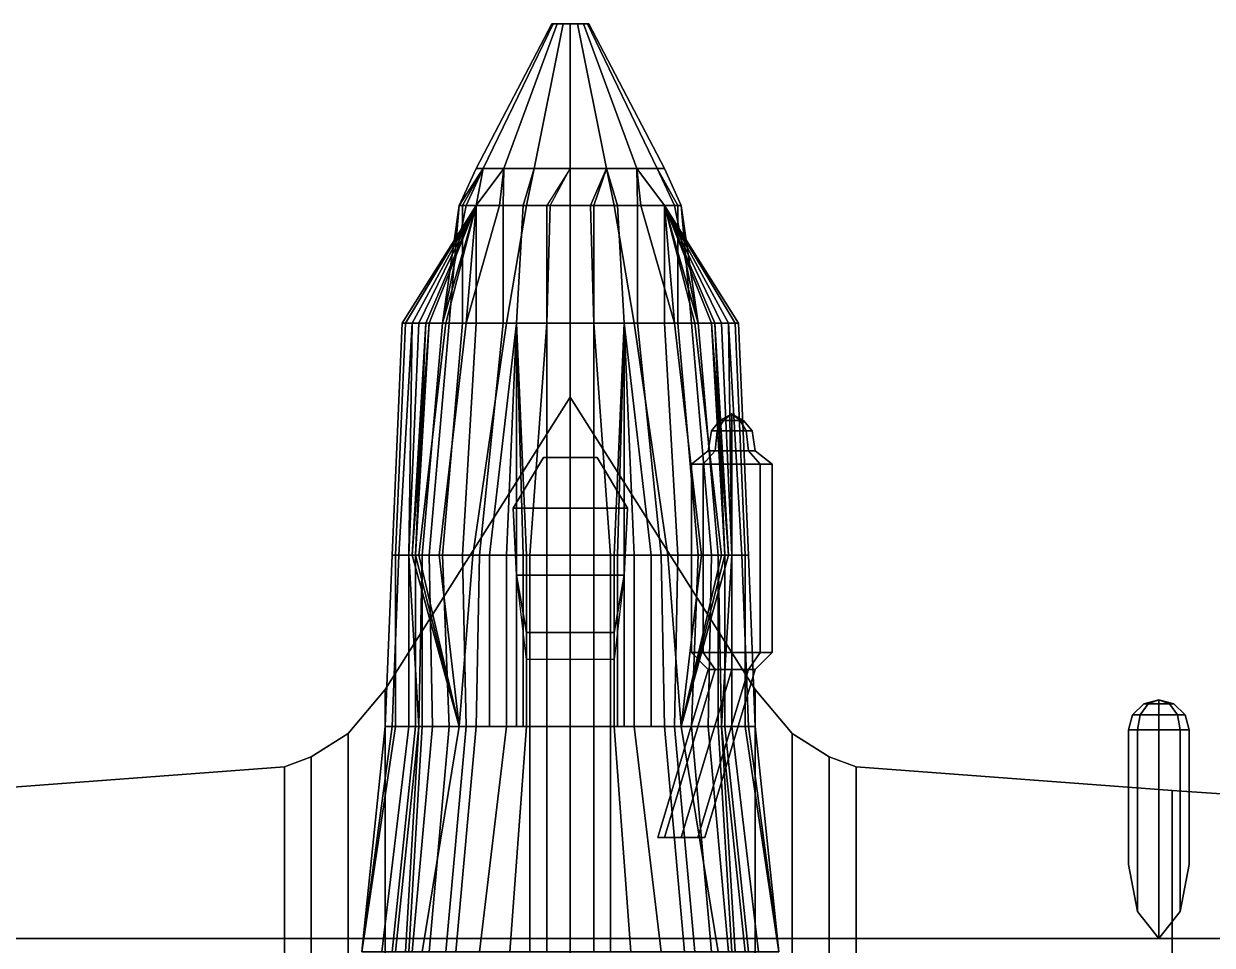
# Model space of a CAD drawing. Header units: millimetres. Extents: x -5.3 to 5.3, y -4.4 to 9.
# Drawn here: x -1.625 to 1.909, y 1.68 to 4.42 of the extents above; entities that cross this region are included whole.
import ezdxf

# ---------------------------------------------------------------- set-up
doc = ezdxf.new("R2010")
doc.units = ezdxf.units.MM
doc.layers.add('wing1', color=5, linetype='Continuous')
doc.layers.add('wing2', color=1, linetype='Continuous')

msp = doc.modelspace()

# ---------------------------------------------------------------- linework, layer by layer
for points in [[(-0.2587, 3.99, -0.2272), (-0.28, 3.99, -0.12), (-0.055, 4.42, -0.12), (-0.0508, 4.42, -0.141)], [(-0.28, 3.99, -0.12), (-0.2587, 3.99, -0.0128), (-0.0508, 4.42, -0.099), (-0.055, 4.42, -0.12)], [(-0.198, 3.99, -0.318), (-0.2587, 3.99, -0.2272), (-0.0508, 4.42, -0.141), (-0.0389, 4.42, -0.1589)], [(-0.2587, 3.99, -0.0128), (-0.198, 3.99, 0.078), (-0.0389, 4.42, -0.0811), (-0.0508, 4.42, -0.099)], [(-0.1072, 3.99, -0.3787), (-0.198, 3.99, -0.318), (-0.0389, 4.42, -0.1589), (-0.021, 4.42, -0.1708)], [(-0.198, 3.99, 0.078), (-0.1072, 3.99, 0.1387), (-0.021, 4.42, -0.0692), (-0.0389, 4.42, -0.0811)], [(0, 3.99, -0.4), (-0.1072, 3.99, -0.3787), (-0.021, 4.42, -0.1708), (0, 4.42, -0.175)], [(-0.1072, 3.99, 0.1387), (0, 3.99, 0.16), (0, 4.42, -0.065), (-0.021, 4.42, -0.0692)], [(-0.0508, 4.42, -0.099), (0, 4.42, -0.065), (0.021, 4.42, -0.0692), (-0.055, 4.42, -0.12)], [(-0.055, 4.42, -0.12), (0.021, 4.42, -0.0692), (0.0389, 4.42, -0.0811), (-0.0508, 4.42, -0.141)], [(-0.0389, 4.42, -0.0811), (-0.021, 4.42, -0.0692), (0, 4.42, -0.065), (-0.0508, 4.42, -0.099)], [(-0.0508, 4.42, -0.141), (0.0389, 4.42, -0.0811), (0.0508, 4.42, -0.099), (-0.0389, 4.42, -0.1589)], [(-0.0389, 4.42, -0.1589), (0.0508, 4.42, -0.099), (0.055, 4.42, -0.12), (-0.021, 4.42, -0.1708)], [(-0.021, 4.42, -0.1708), (0.055, 4.42, -0.12), (0.0508, 4.42, -0.141), (0, 4.42, -0.175)], [(0.1072, 3.99, -0.3787), (0, 3.99, -0.4), (0, 4.42, -0.175), (0.021, 4.42, -0.1708)], [(0, 3.99, 0.16), (0.1072, 3.99, 0.1387), (0.021, 4.42, -0.0692), (0, 4.42, -0.065)], [(0, 4.42, -0.175), (0.0508, 4.42, -0.141), (0.0389, 4.42, -0.1589), (0.021, 4.42, -0.1708)], [(0.198, 3.99, -0.318), (0.1072, 3.99, -0.3787), (0.021, 4.42, -0.1708), (0.0389, 4.42, -0.1589)], [(0.1072, 3.99, 0.1387), (0.198, 3.99, 0.078), (0.0389, 4.42, -0.0811), (0.021, 4.42, -0.0692)], [(0.2587, 3.99, -0.2272), (0.198, 3.99, -0.318), (0.0389, 4.42, -0.1589), (0.0508, 4.42, -0.141)], [(0.198, 3.99, 0.078), (0.2587, 3.99, -0.0128), (0.0508, 4.42, -0.099), (0.0389, 4.42, -0.0811)], [(0.28, 3.99, -0.12), (0.2587, 3.99, -0.2272), (0.0508, 4.42, -0.141), (0.055, 4.42, -0.12)], [(0.2587, 3.99, -0.0128), (0.28, 3.99, -0.12), (0.055, 4.42, -0.12), (0.0508, 4.42, -0.099)], [(-0.33, 3.88, -0.16), (-0.33, 3.88, -0.11), (-0.28, 3.99, -0.12), (-0.2587, 3.99, -0.2272)], [(-0.33, 3.88, -0.11), (-0.32, 3.88, -0.03), (-0.2587, 3.99, -0.0128), (-0.28, 3.99, -0.12)], [(-0.31, 3.88, -0.24), (-0.33, 3.88, -0.16), (-0.2587, 3.99, -0.2272)], [(-0.32, 3.88, -0.03), (-0.28, 3.88, 0.05), (-0.2587, 3.99, -0.0128)], [(-0.28, 3.88, -0.3), (-0.31, 3.88, -0.24), (-0.2587, 3.99, -0.2272), (-0.198, 3.99, -0.318)], [(-0.28, 3.88, 0.05), (-0.2, 3.88, 0.14), (-0.198, 3.99, 0.078), (-0.2587, 3.99, -0.0128)], [(-0.21, 3.88, -0.37), (-0.28, 3.88, -0.3), (-0.198, 3.99, -0.318)], [(-0.13, 3.88, -0.42), (-0.21, 3.88, -0.37), (-0.198, 3.99, -0.318), (-0.1072, 3.99, -0.3787)], [(-0.2, 3.88, 0.14), (-0.14, 3.88, 0.17), (-0.1072, 3.99, 0.1387), (-0.198, 3.99, 0.078)], [(-0.14, 3.88, 0.17), (-0.06, 3.88, 0.2), (0, 3.99, 0.16), (-0.1072, 3.99, 0.1387)], [(-0.07, 3.88, -0.44), (-0.13, 3.88, -0.42), (-0.1072, 3.99, -0.3787), (0, 3.99, -0.4)], [(0.07, 3.88, -0.44), (0, 3.88, -0.44), (0, 3.99, -0.4), (0.1072, 3.99, -0.3787)], [(0, 3.88, 0.2), (0.06, 3.88, 0.2), (0.1072, 3.99, 0.1387), (0, 3.99, 0.16)], [(0.06, 3.88, 0.2), (0.14, 3.88, 0.17), (0.1072, 3.99, 0.1387)], [(0.13, 3.88, -0.42), (0.07, 3.88, -0.44), (0.1072, 3.99, -0.3787)], [(0.21, 3.88, -0.37), (0.13, 3.88, -0.42), (0.1072, 3.99, -0.3787), (0.198, 3.99, -0.318)], [(0.14, 3.88, 0.17), (0.2, 3.88, 0.14), (0.198, 3.99, 0.078), (0.1072, 3.99, 0.1387)], [(0.31, 3.88, -0.24), (0.28, 3.88, -0.3), (0.198, 3.99, -0.318), (0.2587, 3.99, -0.2272)], [(0.28, 3.88, 0.05), (0.32, 3.88, -0.03), (0.2587, 3.99, -0.0128), (0.198, 3.99, 0.078)], [(0.2, 3.88, 0.14), (0.28, 3.88, 0.05), (0.198, 3.99, 0.078)], [(0.28, 3.88, -0.3), (0.21, 3.88, -0.37), (0.198, 3.99, -0.318)], [(0.33, 3.88, -0.16), (0.31, 3.88, -0.24), (0.2587, 3.99, -0.2272), (0.28, 3.99, -0.12)], [(0.32, 3.88, -0.03), (0.33, 3.88, -0.11), (0.28, 3.99, -0.12), (0.2587, 3.99, -0.0128)], [(0.33, 3.88, -0.11), (0.33, 3.88, -0.16), (0.28, 3.99, -0.12)], [(-0.28, 3.88, -0.3), (-0.28, 3.88, -0.3), (-0.5, 3.53, -0.22), (-0.47, 3.53, -0.19)], [(-0.28, 3.88, -0.3), (-0.28, 3.88, -0.3), (-0.5, 3.53, -0.25), (-0.5, 3.53, -0.22)], [(-0.28, 3.88, -0.3), (-0.28, 3.88, -0.3), (-0.49, 3.53, -0.27), (-0.5, 3.53, -0.25)], [(-0.28, 3.88, -0.3), (-0.28, 3.88, -0.3), (-0.47, 3.53, -0.29), (-0.49, 3.53, -0.27)], [(-0.28, 3.88, -0.3), (-0.28, 3.88, -0.3), (-0.47, 3.53, -0.19), (-0.45, 3.53, -0.17)], [(-0.28, 3.88, -0.3), (-0.28, 3.88, -0.3), (-0.43, 3.53, -0.3), (-0.47, 3.53, -0.29)], [(-0.28, 3.88, -0.3), (-0.28, 3.88, -0.3), (-0.45, 3.53, -0.17), (-0.42, 3.53, -0.16)], [(-0.28, 3.88, -0.3), (-0.28, 3.88, -0.3), (-0.43, 3.53, -0.33), (-0.43, 3.53, -0.3)], [(-0.28, 3.88, -0.3), (-0.28, 3.88, -0.3), (-0.42, 3.53, -0.39), (-0.43, 3.53, -0.33)], [(-0.28, 3.88, -0.3), (-0.28, 3.88, -0.3), (-0.42, 3.53, -0.16), (-0.38, 3.53, -0.16)], [(-0.28, 3.88, -0.3), (-0.28, 3.88, -0.3), (-0.37, 3.53, -0.43), (-0.42, 3.53, -0.39)], [(-0.33, 3.88, -0.11), (-0.33, 3.88, -0.16), (-0.38, 3.53, -0.12), (-0.36, 3.53, 0.08)], [(-0.33, 3.88, -0.16), (-0.31, 3.88, -0.24), (-0.38, 3.53, -0.16), (-0.38, 3.53, -0.12)], [(-0.31, 3.88, -0.24), (-0.28, 3.88, -0.3), (-0.38, 3.53, -0.16)], [(-0.28, 3.88, -0.3), (-0.28, 3.88, -0.3), (-0.31, 3.53, -0.43), (-0.37, 3.53, -0.43)], [(-0.32, 3.88, -0.03), (-0.33, 3.88, -0.11), (-0.36, 3.53, 0.08), (-0.32, 3.53, 0.2)], [(-0.28, 3.88, 0.05), (-0.32, 3.88, -0.03), (-0.32, 3.53, 0.2), (-0.28, 3.53, 0.26)], [(-0.28, 3.88, -0.3), (-0.21, 3.88, -0.37), (-0.31, 3.53, -0.43)], [(-0.21, 3.88, -0.37), (-0.13, 3.88, -0.42), (-0.19, 3.53, -0.5), (-0.31, 3.53, -0.43)], [(-0.2, 3.88, 0.14), (-0.28, 3.88, 0.05), (-0.28, 3.53, 0.26), (-0.2, 3.53, 0.34)], [(-0.14, 3.88, 0.17), (-0.2, 3.88, 0.14), (-0.2, 3.53, 0.34), (-0.16, 3.53, 0.36)], [(-0.13, 3.88, -0.42), (-0.07, 3.88, -0.44), (-0.07, 3.53, -0.54), (-0.19, 3.53, -0.5)], [(-0.06, 3.88, 0.2), (-0.14, 3.88, 0.17), (-0.16, 3.53, 0.36), (-0.07, 3.53, 0.39)], [(0, 3.53, -0.55), (-0.07, 3.53, -0.54), (-0.07, 3.88, -0.44), (0, 3.88, -0.44)], [(0, 3.88, 0.2), (-0.06, 3.88, 0.2), (-0.07, 3.53, 0.39), (0, 3.53, 0.4)], [(0, 3.88, -0.44), (0.07, 3.88, -0.44), (0.07, 3.53, -0.54), (0, 3.53, -0.55)], [(0, 3.53, 0.4), (0.07, 3.53, 0.39), (0.06, 3.88, 0.2), (0, 3.88, 0.2)], [(0.07, 3.53, 0.39), (0.16, 3.53, 0.36), (0.14, 3.88, 0.17), (0.06, 3.88, 0.2)], [(0.19, 3.53, -0.5), (0.07, 3.53, -0.54), (0.07, 3.88, -0.44), (0.13, 3.88, -0.42)], [(0.31, 3.53, -0.43), (0.19, 3.53, -0.5), (0.13, 3.88, -0.42), (0.21, 3.88, -0.37)], [(0.16, 3.53, 0.36), (0.2, 3.53, 0.34), (0.2, 3.88, 0.14), (0.14, 3.88, 0.17)], [(0.2, 3.53, 0.34), (0.28, 3.53, 0.26), (0.28, 3.88, 0.05), (0.2, 3.88, 0.14)], [(0.31, 3.53, -0.43), (0.31, 3.53, -0.43), (0.21, 3.88, -0.37), (0.28, 3.88, -0.3)], [(0.38, 3.53, -0.16), (0.38, 3.53, -0.16), (0.28, 3.88, -0.3), (0.31, 3.88, -0.24)], [(0.28, 3.53, 0.26), (0.32, 3.53, 0.2), (0.32, 3.88, -0.03), (0.28, 3.88, 0.05)], [(0.38, 3.53, -0.16), (0.42, 3.53, -0.16), (0.28, 3.88, -0.3)], [(0.42, 3.53, -0.16), (0.45, 3.53, -0.17), (0.28, 3.88, -0.3)], [(0.45, 3.53, -0.17), (0.47, 3.53, -0.19), (0.28, 3.88, -0.3)], [(0.47, 3.53, -0.19), (0.5, 3.53, -0.22), (0.28, 3.88, -0.3)], [(0.5, 3.53, -0.22), (0.5, 3.53, -0.25), (0.28, 3.88, -0.3)], [(0.5, 3.53, -0.25), (0.49, 3.53, -0.27), (0.28, 3.88, -0.3)], [(0.49, 3.53, -0.27), (0.47, 3.53, -0.29), (0.28, 3.88, -0.3)], [(0.47, 3.53, -0.29), (0.43, 3.53, -0.3), (0.28, 3.88, -0.3)], [(0.43, 3.53, -0.3), (0.43, 3.53, -0.33), (0.28, 3.88, -0.3)], [(0.43, 3.53, -0.33), (0.42, 3.53, -0.39), (0.28, 3.88, -0.3)], [(0.42, 3.53, -0.39), (0.37, 3.53, -0.43), (0.28, 3.88, -0.3)], [(0.37, 3.53, -0.43), (0.31, 3.53, -0.43), (0.28, 3.88, -0.3)], [(0.38, 3.53, -0.12), (0.38, 3.53, -0.16), (0.31, 3.88, -0.24), (0.33, 3.88, -0.16)], [(0.32, 3.53, 0.2), (0.36, 3.53, 0.08), (0.33, 3.88, -0.11), (0.32, 3.88, -0.03)], [(0.36, 3.53, 0.08), (0.38, 3.53, -0.12), (0.33, 3.88, -0.16), (0.33, 3.88, -0.11)], [(-0.47, 3.53, -0.19), (-0.5, 3.53, -0.22), (-0.53, 2.84, -0.22), (-0.51, 2.84, -0.19)], [(-0.5, 3.53, -0.22), (-0.5, 3.53, -0.25), (-0.53, 2.84, -0.25), (-0.53, 2.84, -0.22)], [(-0.5, 3.53, -0.25), (-0.49, 3.53, -0.27), (-0.52, 2.84, -0.27), (-0.53, 2.84, -0.25)], [(-0.49, 3.53, -0.27), (-0.47, 3.53, -0.29), (-0.48, 2.84, -0.29), (-0.52, 2.84, -0.27)], [(-0.45, 3.53, -0.17), (-0.47, 3.53, -0.19), (-0.51, 2.84, -0.19), (-0.48, 2.84, -0.17)], [(-0.42, 3.53, -0.16), (-0.45, 3.53, -0.17), (-0.48, 2.84, -0.17), (-0.46, 2.84, -0.16)], [(-0.47, 3.53, -0.29), (-0.43, 3.53, -0.3), (-0.46, 2.84, -0.3), (-0.48, 2.84, -0.29)], [(-0.42, 3.53, -0.39), (-0.37, 3.53, -0.43), (-0.45, 2.84, -0.45), (-0.47, 2.84, -0.39)], [(-0.43, 3.53, -0.33), (-0.42, 3.53, -0.39), (-0.47, 2.84, -0.39), (-0.47, 2.84, -0.33)], [(-0.43, 3.53, -0.3), (-0.43, 3.53, -0.33), (-0.47, 2.84, -0.33), (-0.46, 2.84, -0.3)], [(-0.38, 3.53, -0.16), (-0.42, 3.53, -0.16), (-0.46, 2.84, -0.16), (-0.44, 2.84, -0.16)], [(-0.37, 3.53, -0.43), (-0.31, 3.53, -0.43), (-0.39, 2.84, -0.53), (-0.45, 2.84, -0.45)], [(-0.36, 3.53, 0.08), (-0.38, 3.53, -0.12), (-0.44, 2.84, -0.12), (-0.42, 2.84, 0.08)], [(-0.38, 3.53, -0.12), (-0.38, 3.53, -0.16), (-0.44, 2.84, -0.16), (-0.44, 2.84, -0.12)], [(-0.32, 3.53, 0.2), (-0.36, 3.53, 0.08), (-0.42, 2.84, 0.08), (-0.38, 2.84, 0.24)], [(-0.31, 3.53, -0.43), (-0.19, 3.53, -0.5), (-0.29, 2.84, -0.58), (-0.39, 2.84, -0.53)], [(-0.28, 3.53, 0.26), (-0.32, 3.53, 0.2), (-0.38, 2.84, 0.24), (-0.32, 2.84, 0.34)], [(-0.2, 3.53, 0.34), (-0.28, 3.53, 0.26), (-0.32, 2.84, 0.34), (-0.27, 2.84, 0.39)], [(-0.19, 3.53, -0.5), (-0.07, 3.53, -0.54), (-0.12, 2.84, -0.61), (-0.29, 2.84, -0.58)], [(-0.16, 3.53, 0.36), (-0.2, 3.53, 0.34), (-0.27, 2.84, 0.39), (-0.24, 2.84, 0.37)], [(-0.16, 3.53, 0.36), (-0.16, 3.53, 0.36), (-0.24, 2.84, 0.37), (-0.19, 2.84, 0.35)], [(-0.16, 3.53, 0.36), (-0.16, 3.53, 0.36), (-0.19, 2.84, 0.35), (-0.16, 2.84, 0.36)], [(-0.07, 3.53, 0.39), (-0.16, 3.53, 0.36), (-0.13, 2.84, 0.47), (-0.07, 2.84, 0.49)], [(-0.16, 3.53, 0.36), (-0.16, 3.53, 0.36), (-0.16, 2.84, 0.36), (-0.14, 2.84, 0.4)], [(-0.16, 3.53, 0.36), (-0.16, 3.53, 0.36), (-0.14, 2.84, 0.4), (-0.13, 2.84, 0.47)], [(0, 2.84, -0.62), (-0.12, 2.84, -0.61), (-0.07, 3.53, -0.54), (0, 3.53, -0.55)], [(0, 3.53, 0.4), (-0.07, 3.53, 0.39), (-0.07, 2.84, 0.49), (0, 2.84, 0.5)], [(0, 3.53, -0.55), (0.07, 3.53, -0.54), (0.12, 2.84, -0.61), (0, 2.84, -0.62)], [(0, 2.84, 0.5), (0.07, 2.84, 0.49), (0.07, 3.53, 0.39), (0, 3.53, 0.4)], [(0.29, 2.84, -0.58), (0.12, 2.84, -0.61), (0.07, 3.53, -0.54), (0.19, 3.53, -0.5)], [(0.07, 2.84, 0.49), (0.13, 2.84, 0.47), (0.16, 3.53, 0.36), (0.07, 3.53, 0.39)], [(0.13, 2.84, 0.47), (0.14, 2.84, 0.4), (0.16, 3.53, 0.36)], [(0.14, 2.84, 0.4), (0.16, 2.84, 0.36), (0.16, 3.53, 0.36)], [(0.24, 2.84, 0.37), (0.27, 2.84, 0.39), (0.2, 3.53, 0.34), (0.16, 3.53, 0.36)], [(0.16, 2.84, 0.36), (0.19, 2.84, 0.35), (0.16, 3.53, 0.36)], [(0.19, 2.84, 0.35), (0.24, 2.84, 0.37), (0.16, 3.53, 0.36)], [(0.39, 2.84, -0.53), (0.29, 2.84, -0.58), (0.19, 3.53, -0.5), (0.31, 3.53, -0.43)], [(0.27, 2.84, 0.39), (0.32, 2.84, 0.34), (0.28, 3.53, 0.26), (0.2, 3.53, 0.34)], [(0.32, 2.84, 0.34), (0.38, 2.84, 0.24), (0.32, 3.53, 0.2), (0.28, 3.53, 0.26)], [(0.45, 2.84, -0.45), (0.39, 2.84, -0.53), (0.31, 3.53, -0.43), (0.37, 3.53, -0.43)], [(0.38, 2.84, 0.24), (0.42, 2.84, 0.08), (0.36, 3.53, 0.08), (0.32, 3.53, 0.2)], [(0.42, 2.84, 0.08), (0.44, 2.84, -0.12), (0.38, 3.53, -0.12), (0.36, 3.53, 0.08)], [(0.47, 2.84, -0.39), (0.45, 2.84, -0.45), (0.37, 3.53, -0.43), (0.42, 3.53, -0.39)], [(0.44, 2.84, -0.12), (0.44, 2.84, -0.16), (0.38, 3.53, -0.16), (0.38, 3.53, -0.12)], [(0.44, 2.84, -0.16), (0.46, 2.84, -0.16), (0.42, 3.53, -0.16), (0.38, 3.53, -0.16)], [(0.47, 2.84, -0.33), (0.47, 2.84, -0.39), (0.42, 3.53, -0.39), (0.43, 3.53, -0.33)], [(0.46, 2.84, -0.16), (0.48, 2.84, -0.17), (0.45, 3.53, -0.17), (0.42, 3.53, -0.16)], [(0.46, 2.84, -0.3), (0.47, 2.84, -0.33), (0.43, 3.53, -0.33), (0.43, 3.53, -0.3)], [(0.48, 2.84, -0.29), (0.46, 2.84, -0.3), (0.43, 3.53, -0.3), (0.47, 3.53, -0.29)], [(0.48, 2.84, -0.17), (0.51, 2.84, -0.19), (0.47, 3.53, -0.19), (0.45, 3.53, -0.17)], [(0.52, 2.84, -0.27), (0.48, 2.84, -0.29), (0.47, 3.53, -0.29), (0.49, 3.53, -0.27)], [(0.51, 2.84, -0.19), (0.53, 2.84, -0.22), (0.5, 3.53, -0.22), (0.47, 3.53, -0.19)], [(0.53, 2.84, -0.25), (0.52, 2.84, -0.27), (0.49, 3.53, -0.27), (0.5, 3.53, -0.25)], [(0.53, 2.84, -0.22), (0.53, 2.84, -0.25), (0.5, 3.53, -0.25), (0.5, 3.53, -0.22)], [(0.48, 3.26, 0.05), (0.445, 3.24, 0.05), (0.4553, 3.24, 0.0747), (0.48, 3.26, 0.05)], [(0.48, 3.26, 0.05), (0.4553, 3.24, 0.0253), (0.445, 3.24, 0.05), (0.48, 3.26, 0.05)], [(0.48, 3.26, 0.05), (0.4553, 3.24, 0.0747), (0.48, 3.24, 0.085), (0.48, 3.26, 0.05)], [(0.48, 3.26, 0.05), (0.48, 3.24, 0.015), (0.4553, 3.24, 0.0253), (0.48, 3.26, 0.05)], [(0.48, 3.26, 0.05), (0.48, 3.24, 0.085), (0.5047, 3.24, 0.0747), (0.48, 3.26, 0.05)], [(0.48, 3.26, 0.05), (0.5047, 3.24, 0.0747), (0.515, 3.24, 0.05), (0.48, 3.26, 0.05)], [(0.48, 3.26, 0.05), (0.515, 3.24, 0.05), (0.5047, 3.24, 0.0253), (0.48, 3.26, 0.05)], [(0.48, 3.26, 0.05), (0.5047, 3.24, 0.0253), (0.48, 3.24, 0.015), (0.48, 3.26, 0.05)], [(0.445, 3.24, 0.05), (0.4194, 3.21, 0.05), (0.4371, 3.21, 0.0929), (0.4553, 3.24, 0.0747)], [(0.4553, 3.24, 0.0253), (0.4371, 3.21, 0.0071), (0.4194, 3.21, 0.05), (0.445, 3.24, 0.05)], [(0.4553, 3.24, 0.0747), (0.4371, 3.21, 0.0929), (0.48, 3.21, 0.1106), (0.48, 3.24, 0.085)], [(0.48, 3.24, 0.015), (0.48, 3.21, -0.0106), (0.4371, 3.21, 0.0071), (0.4553, 3.24, 0.0253)], [(0.48, 3.24, 0.085), (0.48, 3.21, 0.1106), (0.5229, 3.21, 0.0929), (0.5047, 3.24, 0.0747)], [(0.5047, 3.24, 0.0253), (0.5229, 3.21, 0.0071), (0.48, 3.21, -0.0106), (0.48, 3.24, 0.015)], [(0.5047, 3.24, 0.0747), (0.5229, 3.21, 0.0929), (0.5406, 3.21, 0.05), (0.515, 3.24, 0.05)], [(0.515, 3.24, 0.05), (0.5406, 3.21, 0.05), (0.5229, 3.21, 0.0071), (0.5047, 3.24, 0.0253)], [(0.4194, 3.21, 0.05), (0.41, 3.15, 0.05), (0.4305, 3.15, 0.0995), (0.4371, 3.21, 0.0929)], [(0.4371, 3.21, 0.0071), (0.4305, 3.15, 0.0005), (0.41, 3.15, 0.05), (0.4194, 3.21, 0.05)], [(0.4371, 3.21, 0.0929), (0.4305, 3.15, 0.0995), (0.48, 3.15, 0.12), (0.48, 3.21, 0.1106)], [(0.48, 3.21, -0.0106), (0.48, 3.15, -0.02), (0.4305, 3.15, 0.0005), (0.4371, 3.21, 0.0071)], [(0.48, 3.21, 0.1106), (0.48, 3.15, 0.12), (0.5295, 3.15, 0.0995), (0.5229, 3.21, 0.0929)], [(0.5229, 3.21, 0.0071), (0.5295, 3.15, 0.0005), (0.48, 3.15, -0.02), (0.48, 3.21, -0.0106)], [(0.5229, 3.21, 0.0929), (0.5295, 3.15, 0.0995), (0.55, 3.15, 0.05), (0.5406, 3.21, 0.05)], [(0.5406, 3.21, 0.05), (0.55, 3.15, 0.05), (0.5295, 3.15, 0.0005), (0.5229, 3.21, 0.0071)], [(0.3951, 3.11, -0.0349), (0.36, 3.11, 0.05), (0.41, 3.15, 0.05), (0.4305, 3.15, 0.0005)], [(0.36, 3.11, 0.05), (0.3951, 3.11, 0.1349), (0.4305, 3.15, 0.0995), (0.41, 3.15, 0.05)], [(0.48, 3.11, -0.07), (0.3951, 3.11, -0.0349), (0.4305, 3.15, 0.0005), (0.48, 3.15, -0.02)], [(0.3951, 3.11, 0.1349), (0.48, 3.11, 0.17), (0.48, 3.15, 0.12), (0.4305, 3.15, 0.0995)], [(0.5649, 3.11, -0.0349), (0.48, 3.11, -0.07), (0.48, 3.15, -0.02), (0.5295, 3.15, 0.0005)], [(0.48, 3.11, 0.17), (0.5649, 3.11, 0.1349), (0.5295, 3.15, 0.0995), (0.48, 3.15, 0.12)], [(0.6, 3.11, 0.05), (0.5649, 3.11, -0.0349), (0.5295, 3.15, 0.0005), (0.55, 3.15, 0.05)], [(0.5649, 3.11, 0.1349), (0.6, 3.11, 0.05), (0.55, 3.15, 0.05), (0.5295, 3.15, 0.0995)], [(0.3951, 3.11, 0.1349), (0.36, 3.11, 0.05), (0.36, 2.55, 0.05), (0.3951, 2.55, 0.1349)], [(0.36, 3.11, 0.05), (0.3951, 3.11, -0.0349), (0.3951, 2.55, -0.0349), (0.36, 2.55, 0.05)], [(0.48, 3.11, 0.17), (0.3951, 3.11, 0.1349), (0.3951, 2.55, 0.1349), (0.48, 2.55, 0.17)], [(0.3951, 3.11, -0.0349), (0.48, 3.11, -0.07), (0.48, 2.55, -0.07), (0.3951, 2.55, -0.0349)], [(0.5649, 3.11, 0.1349), (0.48, 3.11, 0.17), (0.48, 2.55, 0.17), (0.5649, 2.55, 0.1349)], [(0.48, 3.11, -0.07), (0.5649, 3.11, -0.0349), (0.5649, 2.55, -0.0349), (0.48, 2.55, -0.07)], [(0.6, 3.11, 0.05), (0.5649, 3.11, 0.1349), (0.5649, 2.55, 0.1349), (0.6, 2.55, 0.05)], [(0.5649, 3.11, -0.0349), (0.6, 3.11, 0.05), (0.6, 2.55, 0.05), (0.5649, 2.55, -0.0349)], [(-0.53, 2.84, -0.25), (-0.52, 2.84, -0.27), (-0.52, 2.33, -0.56), (-0.55, 2.33, -0.51)], [(-0.53, 2.84, -0.22), (-0.53, 2.84, -0.25), (-0.55, 2.33, -0.51), (-0.55, 2.33, -0.45)], [(-0.51, 2.84, -0.19), (-0.53, 2.84, -0.22), (-0.55, 2.33, -0.45), (-0.53, 2.33, -0.39)], [(-0.48, 2.84, -0.17), (-0.51, 2.84, -0.19), (-0.53, 2.33, -0.39), (-0.48, 2.33, -0.34)], [(-0.52, 2.84, -0.27), (-0.48, 2.84, -0.29), (-0.45, 2.33, -0.61), (-0.52, 2.33, -0.56)], [(-0.48, 2.84, -0.29), (-0.46, 2.84, -0.3), (-0.33, 2.33, -0.65), (-0.45, 2.33, -0.61)], [(-0.46, 2.84, -0.16), (-0.48, 2.84, -0.17), (-0.48, 2.33, -0.34), (-0.46, 2.33, -0.32)], [(-0.47, 2.84, -0.39), (-0.45, 2.84, -0.45), (-0.33, 2.33, -0.65)], [(-0.47, 2.84, -0.33), (-0.47, 2.84, -0.39), (-0.33, 2.33, -0.65)], [(-0.46, 2.84, -0.3), (-0.47, 2.84, -0.33), (-0.33, 2.33, -0.65)], [(-0.44, 2.84, -0.16), (-0.46, 2.84, -0.16), (-0.46, 2.33, -0.32), (-0.45, 2.33, -0.29)], [(-0.45, 2.84, -0.45), (-0.39, 2.84, -0.53), (-0.33, 2.33, -0.65)], [(-0.44, 2.84, -0.12), (-0.44, 2.84, -0.16), (-0.45, 2.33, -0.29), (-0.44, 2.33, -0.12)], [(-0.42, 2.84, 0.08), (-0.44, 2.84, -0.12), (-0.44, 2.33, -0.12), (-0.41, 2.33, 0.05)], [(-0.38, 2.84, 0.24), (-0.42, 2.84, 0.08), (-0.41, 2.33, 0.05), (-0.36, 2.33, 0.22)], [(-0.39, 2.84, -0.53), (-0.29, 2.84, -0.58), (-0.33, 2.33, -0.65)], [(-0.32, 2.84, 0.34), (-0.38, 2.84, 0.24), (-0.36, 2.33, 0.22), (-0.31, 2.33, 0.34)], [(-0.29, 2.84, -0.58), (-0.12, 2.84, -0.61), (-0.12, 2.33, -0.66), (-0.33, 2.33, -0.65)], [(-0.27, 2.84, 0.39), (-0.32, 2.84, 0.34), (-0.31, 2.33, 0.34), (-0.28, 2.33, 0.39)], [(-0.24, 2.84, 0.37), (-0.27, 2.84, 0.39), (-0.28, 2.33, 0.39), (-0.24, 2.33, 0.37)], [(-0.19, 2.84, 0.35), (-0.24, 2.84, 0.37), (-0.24, 2.33, 0.37), (-0.19, 2.33, 0.35)], [(-0.16, 2.84, 0.36), (-0.19, 2.84, 0.35), (-0.19, 2.33, 0.35), (-0.16, 2.33, 0.36)], [(-0.14, 2.84, 0.4), (-0.16, 2.84, 0.36), (-0.16, 2.33, 0.36), (-0.14, 2.33, 0.4)], [(-0.13, 2.84, 0.47), (-0.14, 2.84, 0.4), (-0.14, 2.33, 0.4), (-0.13, 2.33, 0.52)], [(-0.07, 2.84, 0.49), (-0.13, 2.84, 0.47), (-0.13, 2.33, 0.52), (-0.07, 2.33, 0.54)], [(0, 2.33, -0.66), (-0.12, 2.33, -0.66), (-0.12, 2.84, -0.61), (0, 2.84, -0.62)], [(0, 2.84, 0.5), (-0.07, 2.84, 0.49), (-0.07, 2.33, 0.54), (0, 2.33, 0.55)], [(0, 2.84, -0.62), (0.12, 2.84, -0.61), (0.12, 2.33, -0.66), (0, 2.33, -0.66)], [(0, 2.33, 0.55), (0.07, 2.33, 0.54), (0.07, 2.84, 0.49), (0, 2.84, 0.5)], [(0.07, 2.33, 0.54), (0.13, 2.33, 0.52), (0.13, 2.84, 0.47), (0.07, 2.84, 0.49)], [(0.33, 2.33, -0.65), (0.12, 2.33, -0.66), (0.12, 2.84, -0.61), (0.29, 2.84, -0.58)], [(0.13, 2.33, 0.52), (0.14, 2.33, 0.4), (0.14, 2.84, 0.4), (0.13, 2.84, 0.47)], [(0.14, 2.33, 0.4), (0.16, 2.33, 0.36), (0.16, 2.84, 0.36), (0.14, 2.84, 0.4)], [(0.16, 2.33, 0.36), (0.19, 2.33, 0.35), (0.19, 2.84, 0.35), (0.16, 2.84, 0.36)], [(0.19, 2.33, 0.35), (0.24, 2.33, 0.37), (0.24, 2.84, 0.37), (0.19, 2.84, 0.35)], [(0.24, 2.33, 0.37), (0.28, 2.33, 0.39), (0.27, 2.84, 0.39), (0.24, 2.84, 0.37)], [(0.28, 2.33, 0.39), (0.31, 2.33, 0.34), (0.32, 2.84, 0.34), (0.27, 2.84, 0.39)], [(0.33, 2.33, -0.65), (0.33, 2.33, -0.65), (0.29, 2.84, -0.58), (0.39, 2.84, -0.53)], [(0.31, 2.33, 0.34), (0.36, 2.33, 0.22), (0.38, 2.84, 0.24), (0.32, 2.84, 0.34)], [(0.33, 2.33, -0.65), (0.33, 2.33, -0.65), (0.39, 2.84, -0.53), (0.45, 2.84, -0.45)], [(0.33, 2.33, -0.65), (0.33, 2.33, -0.65), (0.45, 2.84, -0.45), (0.47, 2.84, -0.39)], [(0.33, 2.33, -0.65), (0.33, 2.33, -0.65), (0.47, 2.84, -0.39), (0.47, 2.84, -0.33)], [(0.33, 2.33, -0.65), (0.33, 2.33, -0.65), (0.47, 2.84, -0.33), (0.46, 2.84, -0.3)], [(0.45, 2.33, -0.61), (0.33, 2.33, -0.65), (0.46, 2.84, -0.3), (0.48, 2.84, -0.29)], [(0.36, 2.33, 0.22), (0.41, 2.33, 0.05), (0.42, 2.84, 0.08), (0.38, 2.84, 0.24)], [(0.41, 2.33, 0.05), (0.44, 2.33, -0.12), (0.44, 2.84, -0.12), (0.42, 2.84, 0.08)], [(0.45, 2.33, -0.29), (0.46, 2.33, -0.32), (0.46, 2.84, -0.16), (0.44, 2.84, -0.16)], [(0.44, 2.33, -0.12), (0.45, 2.33, -0.29), (0.44, 2.84, -0.16), (0.44, 2.84, -0.12)], [(0.52, 2.33, -0.56), (0.45, 2.33, -0.61), (0.48, 2.84, -0.29), (0.52, 2.84, -0.27)], [(0.46, 2.33, -0.32), (0.48, 2.33, -0.34), (0.48, 2.84, -0.17), (0.46, 2.84, -0.16)], [(0.48, 2.33, -0.34), (0.53, 2.33, -0.39), (0.51, 2.84, -0.19), (0.48, 2.84, -0.17)], [(0.53, 2.33, -0.39), (0.55, 2.33, -0.45), (0.53, 2.84, -0.22), (0.51, 2.84, -0.19)], [(0.55, 2.33, -0.51), (0.52, 2.33, -0.56), (0.52, 2.84, -0.27), (0.53, 2.84, -0.25)], [(0.55, 2.33, -0.45), (0.55, 2.33, -0.51), (0.53, 2.84, -0.25), (0.53, 2.84, -0.22)], [(0.3951, 2.55, 0.1349), (0.36, 2.55, 0.05), (0.41, 2.5, 0.05), (0.4305, 2.5, 0.0995)], [(0.36, 2.55, 0.05), (0.3951, 2.55, -0.0349), (0.4305, 2.5, 0.0005), (0.41, 2.5, 0.05)], [(0.48, 2.55, 0.17), (0.3951, 2.55, 0.1349), (0.4305, 2.5, 0.0995), (0.48, 2.5, 0.12)], [(0.3951, 2.55, -0.0349), (0.48, 2.55, -0.07), (0.48, 2.5, -0.02), (0.4305, 2.5, 0.0005)], [(0.5649, 2.55, 0.1349), (0.48, 2.55, 0.17), (0.48, 2.5, 0.12), (0.5295, 2.5, 0.0995)], [(0.48, 2.55, -0.07), (0.5649, 2.55, -0.0349), (0.5295, 2.5, 0.0005), (0.48, 2.5, -0.02)], [(0.6, 2.55, 0.05), (0.5649, 2.55, 0.1349), (0.5295, 2.5, 0.0995), (0.55, 2.5, 0.05)], [(0.5649, 2.55, -0.0349), (0.6, 2.55, 0.05), (0.55, 2.5, 0.05), (0.5295, 2.5, 0.0005)], [(0.4305, 2.5, 0.0995), (0.41, 2.5, 0.05), (0.26, 2, 0.05), (0.2805, 2, 0.0995)], [(0.41, 2.5, 0.05), (0.4305, 2.5, 0.0005), (0.2805, 2, 0.0005), (0.26, 2, 0.05)], [(0.48, 2.5, 0.12), (0.4305, 2.5, 0.0995), (0.2805, 2, 0.0995), (0.33, 2, 0.12)], [(0.4305, 2.5, 0.0005), (0.48, 2.5, -0.02), (0.33, 2, -0.02), (0.2805, 2, 0.0005)], [(0.5295, 2.5, 0.0995), (0.48, 2.5, 0.12), (0.33, 2, 0.12), (0.3795, 2, 0.0995)], [(0.48, 2.5, -0.02), (0.5295, 2.5, 0.0005), (0.3795, 2, 0.0005), (0.33, 2, -0.02)], [(0.55, 2.5, 0.05), (0.5295, 2.5, 0.0995), (0.3795, 2, 0.0995), (0.4, 2, 0.05)], [(0.5295, 2.5, 0.0005), (0.55, 2.5, 0.05), (0.4, 2, 0.05), (0.3795, 2, 0.0005)], [(-0.48, 2.33, -0.34), (-0.53, 2.33, -0.39), (-0.62, 1.66, -0.25), (-0.56, 1.66, -0.23)], [(-0.53, 2.33, -0.39), (-0.55, 2.33, -0.45), (-0.62, 1.66, -0.45), (-0.62, 1.66, -0.25)], [(-0.55, 2.33, -0.45), (-0.55, 2.33, -0.51), (-0.62, 1.66, -0.51), (-0.62, 1.66, -0.45)], [(-0.55, 2.33, -0.51), (-0.52, 2.33, -0.56), (-0.62, 1.66, -0.63), (-0.62, 1.66, -0.51)], [(-0.52, 2.33, -0.56), (-0.45, 2.33, -0.61), (-0.52, 1.66, -0.64), (-0.62, 1.66, -0.63)], [(-0.46, 2.33, -0.32), (-0.48, 2.33, -0.34), (-0.56, 1.66, -0.23), (-0.53, 1.66, -0.21)], [(-0.45, 2.33, -0.29), (-0.46, 2.33, -0.32), (-0.53, 1.66, -0.21), (-0.49, 1.66, -0.17)], [(-0.45, 2.33, -0.61), (-0.33, 2.33, -0.65), (-0.44, 1.66, -0.65), (-0.52, 1.66, -0.64)], [(-0.44, 2.33, -0.12), (-0.45, 2.33, -0.29), (-0.49, 1.66, -0.17), (-0.48, 1.66, -0.12)], [(-0.41, 2.33, 0.05), (-0.44, 2.33, -0.12), (-0.48, 1.66, -0.12), (-0.47, 1.66, 0.05)], [(-0.36, 2.33, 0.22), (-0.41, 2.33, 0.05), (-0.47, 1.66, 0.05), (-0.42, 1.66, 0.22)], [(-0.33, 2.33, -0.65), (-0.12, 2.33, -0.66), (-0.12, 1.66, -0.66), (-0.44, 1.66, -0.65)], [(-0.31, 2.33, 0.34), (-0.36, 2.33, 0.22), (-0.42, 1.66, 0.22), (-0.37, 1.66, 0.34)], [(-0.28, 2.33, 0.39), (-0.31, 2.33, 0.34), (-0.37, 1.66, 0.34), (-0.34, 1.66, 0.39)], [(-0.19, 2.33, 0.48), (-0.28, 2.33, 0.39), (-0.34, 1.66, 0.39), (-0.27, 1.66, 0.48)], [(-0.19, 2.33, 0.48), (-0.16, 2.33, 0.36), (-0.19, 2.33, 0.35), (-0.28, 2.33, 0.39)], [(-0.28, 2.33, 0.39), (-0.19, 2.33, 0.35), (-0.24, 2.33, 0.37)], [(-0.13, 2.33, 0.52), (-0.19, 2.33, 0.48), (-0.27, 1.66, 0.48), (-0.18, 1.66, 0.54)], [(-0.13, 2.33, 0.52), (-0.14, 2.33, 0.4), (-0.16, 2.33, 0.36), (-0.19, 2.33, 0.48)], [(-0.07, 2.33, 0.54), (-0.13, 2.33, 0.52), (-0.18, 1.66, 0.54), (-0.07, 1.66, 0.58)], [(0, 1.66, -0.66), (-0.12, 1.66, -0.66), (-0.12, 2.33, -0.66), (0, 2.33, -0.66)], [(0, 2.33, 0.55), (-0.07, 2.33, 0.54), (-0.07, 1.66, 0.58), (0, 1.66, 0.59)], [(0, 2.33, -0.66), (0.12, 2.33, -0.66), (0.12, 1.66, -0.66), (0, 1.66, -0.66)], [(0, 1.66, 0.59), (0.07, 1.66, 0.58), (0.07, 2.33, 0.54), (0, 2.33, 0.55)], [(0.07, 1.66, 0.58), (0.18, 1.66, 0.54), (0.13, 2.33, 0.52), (0.07, 2.33, 0.54)], [(0.44, 1.66, -0.65), (0.12, 1.66, -0.66), (0.12, 2.33, -0.66), (0.33, 2.33, -0.65)], [(0.18, 1.66, 0.54), (0.27, 1.66, 0.48), (0.19, 2.33, 0.48), (0.13, 2.33, 0.52)], [(0.19, 2.33, 0.48), (0.16, 2.33, 0.36), (0.14, 2.33, 0.4), (0.13, 2.33, 0.52)], [(0.28, 2.33, 0.39), (0.19, 2.33, 0.35), (0.16, 2.33, 0.36), (0.19, 2.33, 0.48)], [(0.27, 1.66, 0.48), (0.34, 1.66, 0.39), (0.28, 2.33, 0.39), (0.19, 2.33, 0.48)], [(0.24, 2.33, 0.37), (0.24, 2.33, 0.37), (0.19, 2.33, 0.35), (0.28, 2.33, 0.39)], [(0.34, 1.66, 0.39), (0.37, 1.66, 0.34), (0.31, 2.33, 0.34), (0.28, 2.33, 0.39)], [(0.37, 1.66, 0.34), (0.42, 1.66, 0.22), (0.36, 2.33, 0.22), (0.31, 2.33, 0.34)], [(0.52, 1.66, -0.64), (0.44, 1.66, -0.65), (0.33, 2.33, -0.65), (0.45, 2.33, -0.61)], [(0.42, 1.66, 0.22), (0.47, 1.66, 0.05), (0.41, 2.33, 0.05), (0.36, 2.33, 0.22)], [(0.47, 1.66, 0.05), (0.48, 1.66, -0.12), (0.44, 2.33, -0.12), (0.41, 2.33, 0.05)], [(0.48, 1.66, -0.12), (0.49, 1.66, -0.17), (0.45, 2.33, -0.29), (0.44, 2.33, -0.12)], [(0.62, 1.66, -0.63), (0.52, 1.66, -0.64), (0.45, 2.33, -0.61), (0.52, 2.33, -0.56)], [(0.49, 1.66, -0.17), (0.53, 1.66, -0.21), (0.46, 2.33, -0.32), (0.45, 2.33, -0.29)], [(0.53, 1.66, -0.21), (0.56, 1.66, -0.23), (0.48, 2.33, -0.34), (0.46, 2.33, -0.32)], [(0.56, 1.66, -0.23), (0.62, 1.66, -0.25), (0.53, 2.33, -0.39), (0.48, 2.33, -0.34)], [(0.62, 1.66, -0.51), (0.62, 1.66, -0.63), (0.52, 2.33, -0.56), (0.55, 2.33, -0.51)], [(0.62, 1.66, -0.25), (0.62, 1.66, -0.45), (0.55, 2.33, -0.45), (0.53, 2.33, -0.39)], [(0.62, 1.66, -0.45), (0.62, 1.66, -0.51), (0.55, 2.33, -0.51), (0.55, 2.33, -0.45)]]:
    msp.add_3dface(points)
at = {"color": 2}
for points in [[(0.17, 2.98, -0.75), (-0.17, 2.98, -0.75), (-0.08, 3.13, -0.72), (0.08, 3.13, -0.72)], [(-0.08, 3.13, -0.58), (-0.08, 3.13, -0.72), (-0.17, 2.98, -0.75), (-0.17, 2.98, -0.56)], [(0.08, 3.13, -0.72), (-0.08, 3.13, -0.72), (-0.08, 3.13, -0.58), (0.08, 3.13, -0.58)], [(0.08, 3.13, -0.72), (0.08, 3.13, -0.58), (0.17, 2.98, -0.56), (0.17, 2.98, -0.75)], [(-0.17, 2.98, -0.75), (0.17, 2.98, -0.75), (0.16, 2.78, -0.75), (-0.16, 2.78, -0.75)], [(-0.17, 2.98, -0.56), (-0.17, 2.98, -0.75), (-0.16, 2.78, -0.75), (-0.16, 2.78, -0.58)], [(0.17, 2.98, -0.75), (0.17, 2.98, -0.56), (0.16, 2.78, -0.58), (0.16, 2.78, -0.75)], [(0.13, 2.61, -0.73), (-0.13, 2.61, -0.73), (-0.16, 2.78, -0.75), (0.16, 2.78, -0.75)], [(-0.16, 2.78, -0.58), (-0.16, 2.78, -0.75), (-0.13, 2.61, -0.73), (-0.13, 2.53, -0.63)], [(0.16, 2.78, -0.75), (0.16, 2.78, -0.58), (0.13, 2.53, -0.63), (0.13, 2.61, -0.73)], [(-0.13, 2.61, -0.73), (0.13, 2.61, -0.73), (0.13, 2.53, -0.63), (-0.13, 2.53, -0.63)]]:
    msp.add_3dface(points, dxfattribs=at)
at = {"layer": 'wing1'}
for points in [[(-0.55, 1.7, -0.18), (0, 1.7, -0.08), (0, 3.31, -0.29), (-0.55, 2.44, -0.43)], [(-0.55, 2.44, -0.43), (0, 3.31, -0.29), (0, 1.7, -0.65), (-0.55, 1.7, -0.64)], [(-0.66, 1.7, -0.2), (-0.55, 1.7, -0.18), (-0.55, 2.44, -0.43), (-0.66, 2.31, -0.45)], [(-0.66, 2.31, -0.45), (-0.55, 2.44, -0.43), (-0.55, 1.7, -0.64), (-0.66, 1.7, -0.64)], [(-0.77, 1.7, -0.23), (-0.66, 1.7, -0.2), (-0.66, 2.31, -0.45), (-0.77, 2.24, -0.46)], [(-0.77, 2.24, -0.46), (-0.66, 2.31, -0.45), (-0.66, 1.7, -0.64), (-0.77, 1.7, -0.63)], [(-0.85, 1.7, -0.24), (-0.77, 1.7, -0.23), (-0.77, 2.24, -0.46), (-0.85, 2.21, -0.46)], [(-0.85, 2.21, -0.46), (-0.77, 2.24, -0.46), (-0.77, 1.7, -0.63), (-0.85, 1.7, -0.62)], [(-1.79, 1.7, -0.21), (-0.85, 1.7, -0.24), (-0.85, 2.21, -0.46), (-1.79, 2.14, -0.39)], [(-1.79, 2.14, -0.39), (-0.85, 2.21, -0.46), (-0.85, 1.7, -0.62), (-1.79, 1.7, -0.53)], [(-1.79, 0.89, -0.21), (-0.85, 0.87, -0.24), (-0.85, 1.7, -0.24), (-1.79, 1.7, -0.21)], [(-0.85, 1.7, -0.62), (-0.85, 0.87, -0.62), (-1.79, 0.89, -0.53), (-1.79, 1.7, -0.53)], [(-0.85, 0.87, -0.24), (-0.77, 0.87, -0.23), (-0.77, 1.7, -0.23), (-0.85, 1.7, -0.24)], [(-0.77, 1.7, -0.63), (-0.77, 0.87, -0.63), (-0.85, 0.87, -0.62), (-0.85, 1.7, -0.62)], [(-0.77, 0.87, -0.23), (-0.66, 0.87, -0.2), (-0.66, 1.7, -0.2), (-0.77, 1.7, -0.23)], [(-0.66, 1.7, -0.64), (-0.66, 0.87, -0.64), (-0.77, 0.87, -0.63), (-0.77, 1.7, -0.63)], [(-0.66, 0.87, -0.2), (-0.55, 0.87, -0.18), (-0.55, 1.7, -0.18), (-0.66, 1.7, -0.2)], [(-0.55, 1.7, -0.64), (-0.55, 0.87, -0.64), (-0.66, 0.87, -0.64), (-0.66, 1.7, -0.64)], [(-0.55, 0.87, -0.18), (0, 0.87, -0.08), (0, 1.7, -0.08), (-0.55, 1.7, -0.18)], [(0, 1.7, -0.65), (0, 0.87, -0.65), (-0.55, 0.87, -0.64), (-0.55, 1.7, -0.64)]]:
    msp.add_3dface(points, dxfattribs=at)
at = {"layer": 'wing2'}
for points in [[(0.55, 1.7, -0.18), (0, 1.7, -0.08), (0, 3.31, -0.29), (0.55, 2.44, -0.43)], [(0.55, 2.44, -0.43), (0, 3.31, -0.29), (0, 1.7, -0.65), (0.55, 1.7, -0.64)], [(0.66, 2.31, -0.45), (0.55, 2.44, -0.43), (0.55, 1.7, -0.64), (0.66, 1.7, -0.64)], [(0.66, 1.7, -0.2), (0.55, 1.7, -0.18), (0.55, 2.44, -0.43), (0.66, 2.31, -0.45)], [(1.75, 2.41, -0.31), (1.705, 2.3979, -0.31), (1.7182, 2.3979, -0.3418), (1.75, 2.41, -0.31)], [(1.75, 2.41, -0.31), (1.7182, 2.3979, -0.2782), (1.705, 2.3979, -0.31), (1.75, 2.41, -0.31)], [(1.75, 2.41, -0.31), (1.7182, 2.3979, -0.3418), (1.75, 2.3979, -0.355), (1.75, 2.41, -0.31)], [(1.75, 2.41, -0.31), (1.75, 2.3979, -0.265), (1.7182, 2.3979, -0.2782), (1.75, 2.41, -0.31)], [(1.75, 2.41, -0.31), (1.7818, 2.3979, -0.3418), (1.795, 2.3979, -0.31), (1.75, 2.41, -0.31)], [(1.75, 2.41, -0.31), (1.75, 2.3979, -0.355), (1.7818, 2.3979, -0.3418), (1.75, 2.41, -0.31)], [(1.75, 2.41, -0.31), (1.7818, 2.3979, -0.2782), (1.75, 2.3979, -0.265), (1.75, 2.41, -0.31)], [(1.75, 2.41, -0.31), (1.795, 2.3979, -0.31), (1.7818, 2.3979, -0.2782), (1.75, 2.41, -0.31)], [(1.705, 2.3979, -0.31), (1.6721, 2.365, -0.31), (1.6949, 2.365, -0.3651), (1.7182, 2.3979, -0.3418)], [(1.7182, 2.3979, -0.2782), (1.6949, 2.365, -0.2549), (1.6721, 2.365, -0.31), (1.705, 2.3979, -0.31)], [(1.7182, 2.3979, -0.3418), (1.6949, 2.365, -0.3651), (1.75, 2.365, -0.3879), (1.75, 2.3979, -0.355)], [(1.75, 2.3979, -0.265), (1.75, 2.365, -0.2321), (1.6949, 2.365, -0.2549), (1.7182, 2.3979, -0.2782)], [(1.75, 2.3979, -0.355), (1.75, 2.365, -0.3879), (1.8051, 2.365, -0.3651), (1.7818, 2.3979, -0.3418)], [(1.7818, 2.3979, -0.2782), (1.8051, 2.365, -0.2549), (1.75, 2.365, -0.2321), (1.75, 2.3979, -0.265)], [(1.7818, 2.3979, -0.3418), (1.8051, 2.365, -0.3651), (1.8279, 2.365, -0.31), (1.795, 2.3979, -0.31)], [(1.795, 2.3979, -0.31), (1.8279, 2.365, -0.31), (1.8051, 2.365, -0.2549), (1.7818, 2.3979, -0.2782)], [(1.6721, 2.365, -0.31), (1.66, 2.32, -0.31), (1.6864, 2.32, -0.3736), (1.6949, 2.365, -0.3651)], [(1.6949, 2.365, -0.2549), (1.6864, 2.32, -0.2464), (1.66, 2.32, -0.31), (1.6721, 2.365, -0.31)], [(1.6949, 2.365, -0.3651), (1.6864, 2.32, -0.3736), (1.75, 2.32, -0.4), (1.75, 2.365, -0.3879)], [(1.75, 2.365, -0.2321), (1.75, 2.32, -0.22), (1.6864, 2.32, -0.2464), (1.6949, 2.365, -0.2549)], [(1.75, 2.365, -0.3879), (1.75, 2.32, -0.4), (1.8136, 2.32, -0.3736), (1.8051, 2.365, -0.3651)], [(1.8051, 2.365, -0.2549), (1.8136, 2.32, -0.2464), (1.75, 2.32, -0.22), (1.75, 2.365, -0.2321)], [(1.8051, 2.365, -0.3651), (1.8136, 2.32, -0.3736), (1.84, 2.32, -0.31), (1.8279, 2.365, -0.31)], [(1.8279, 2.365, -0.31), (1.84, 2.32, -0.31), (1.8136, 2.32, -0.2464), (1.8051, 2.365, -0.2549)], [(0.77, 2.24, -0.46), (0.66, 2.31, -0.45), (0.66, 1.7, -0.64), (0.77, 1.7, -0.63)], [(0.77, 1.7, -0.23), (0.66, 1.7, -0.2), (0.66, 2.31, -0.45), (0.77, 2.24, -0.46)], [(1.6864, 2.32, -0.3736), (1.66, 2.32, -0.31), (1.66, 1.92, -0.31), (1.6864, 1.78, -0.3736)], [(1.66, 2.32, -0.31), (1.6864, 2.32, -0.2464), (1.6864, 1.78, -0.2464), (1.66, 1.92, -0.31)], [(1.75, 2.32, -0.4), (1.6864, 2.32, -0.3736), (1.6864, 1.78, -0.3736), (1.75, 1.7, -0.4)], [(1.6864, 2.32, -0.2464), (1.75, 2.32, -0.22), (1.75, 1.7, -0.22), (1.6864, 1.78, -0.2464)], [(1.8136, 2.32, -0.3736), (1.75, 2.32, -0.4), (1.75, 1.7, -0.4), (1.8136, 1.78, -0.3736)], [(1.75, 2.32, -0.22), (1.8136, 2.32, -0.2464), (1.8136, 1.78, -0.2464), (1.75, 1.7, -0.22)], [(1.84, 2.32, -0.31), (1.8136, 2.32, -0.3736), (1.8136, 1.78, -0.3736), (1.84, 1.92, -0.31)], [(1.8136, 2.32, -0.2464), (1.84, 2.32, -0.31), (1.84, 1.92, -0.31), (1.8136, 1.78, -0.2464)], [(0.85, 1.7, -0.24), (0.77, 1.7, -0.23), (0.77, 2.24, -0.46), (0.85, 2.21, -0.46)], [(0.85, 2.21, -0.46), (0.77, 2.24, -0.46), (0.77, 1.7, -0.63), (0.85, 1.7, -0.62)], [(1.79, 1.7, -0.21), (0.85, 1.7, -0.24), (0.85, 2.21, -0.46), (1.79, 2.14, -0.39)], [(1.79, 2.14, -0.39), (0.85, 2.21, -0.46), (0.85, 1.7, -0.62), (1.79, 1.7, -0.53)], [(4.74, 1.94, -0.17), (1.79, 2.14, -0.39), (1.79, 1.7, -0.53), (4.74, 1.7, -0.24)], [(4.74, 1.7, -0.1), (1.79, 1.7, -0.21), (1.79, 2.14, -0.39), (4.74, 1.94, -0.17)], [(0.55, 0.87, -0.18), (0, 0.87, -0.08), (0, 1.7, -0.08), (0.55, 1.7, -0.18)], [(0, 1.7, -0.65), (0, 0.87, -0.65), (0.55, 0.87, -0.64), (0.55, 1.7, -0.64)], [(0.55, 1.7, -0.64), (0.55, 0.87, -0.64), (0.66, 0.87, -0.64), (0.66, 1.7, -0.64)], [(0.66, 0.87, -0.2), (0.55, 0.87, -0.18), (0.55, 1.7, -0.18), (0.66, 1.7, -0.2)], [(0.66, 1.7, -0.64), (0.66, 0.87, -0.64), (0.77, 0.87, -0.63), (0.77, 1.7, -0.63)], [(0.77, 0.87, -0.23), (0.66, 0.87, -0.2), (0.66, 1.7, -0.2), (0.77, 1.7, -0.23)], [(0.77, 1.7, -0.63), (0.77, 0.87, -0.63), (0.85, 0.87, -0.62), (0.85, 1.7, -0.62)], [(0.85, 0.87, -0.24), (0.77, 0.87, -0.23), (0.77, 1.7, -0.23), (0.85, 1.7, -0.24)], [(0.85, 1.7, -0.62), (0.85, 0.87, -0.62), (1.79, 0.89, -0.53), (1.79, 1.7, -0.53)], [(1.79, 0.89, -0.21), (0.85, 0.87, -0.24), (0.85, 1.7, -0.24), (1.79, 1.7, -0.21)], [(4.74, 1.03, -0.1), (1.79, 0.89, -0.21), (1.79, 1.7, -0.21), (4.74, 1.7, -0.1)], [(1.79, 1.7, -0.53), (1.79, 0.89, -0.53), (4.74, 1.03, -0.24), (4.74, 1.7, -0.24)]]:
    msp.add_3dface(points, dxfattribs=at)

doc.saveas('drawing.dxf')
